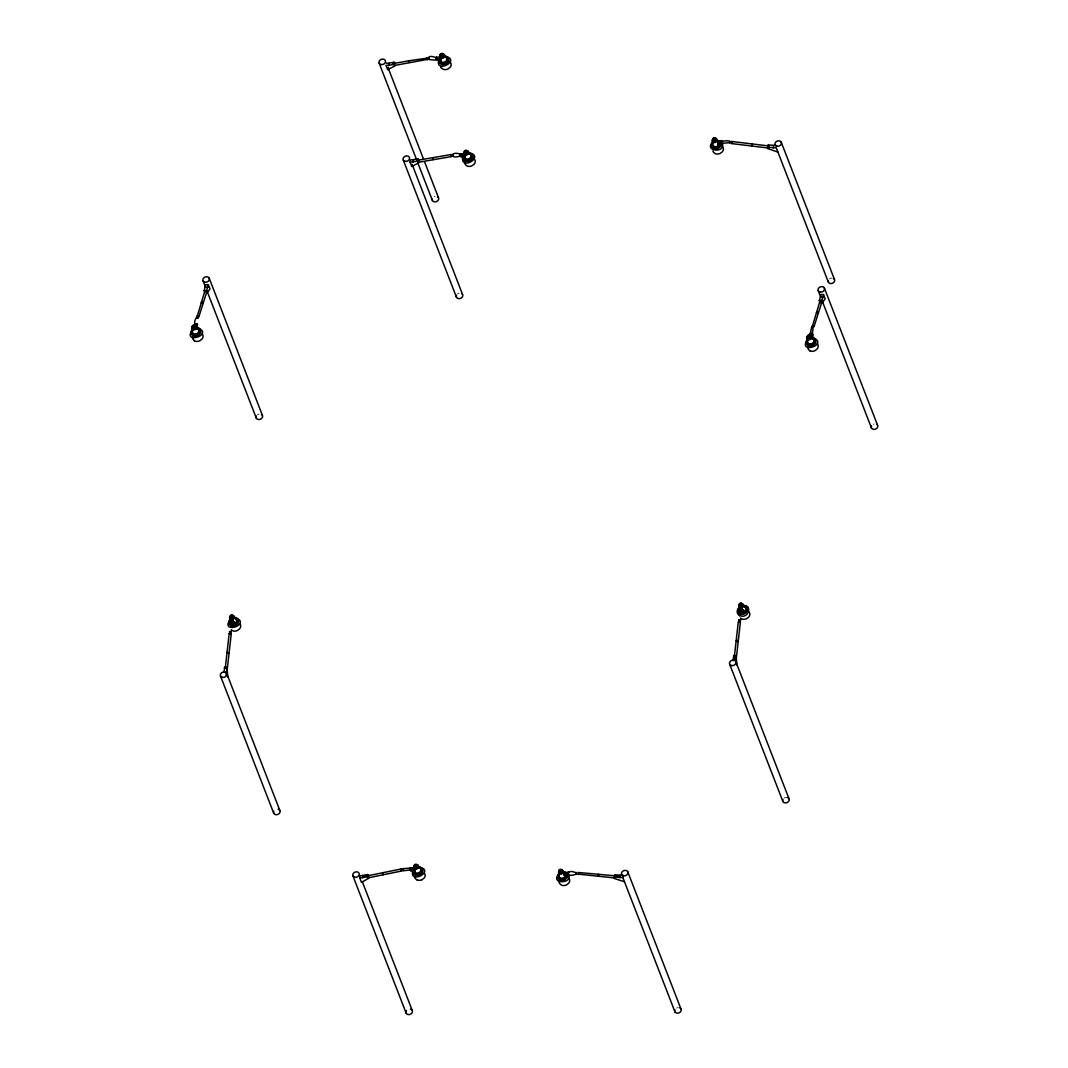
<?xml version="1.0" encoding="UTF-8"?>
<svg xmlns="http://www.w3.org/2000/svg" width="1068" height="1068" viewBox="0 0 1068 1068"><rect width="100%" height="100%" fill="white"/><g stroke="black" fill="none" stroke-linecap="round" stroke-linejoin="round"><path stroke-width="0.75" stroke-dasharray="5 3.75" d="M457.571 293.994A3.351 2.67 -21.2 0 1 459.133 293.259M784.072 798.156A3.351 2.67 -21.2 0 1 786.515 797.382M829.435 278.908A3.351 2.67 -21.2 0 1 831.852 278.067M676.605 1008.085A3.351 2.67 -21.2 0 1 678.273 1007.631M873.397 424.21A3.351 2.67 -21.2 0 1 874.225 423.943M257.468 414.771A3.351 2.67 -21.2 0 1 259.057 414.064M434.222 196.766A3.351 2.67 -21.2 0 1 435.05 196.472"/><path stroke-width="1.5" d="M227.738 677.165L227.043 667.393L224.534 667.353L224.026 672.426M736.88 665.364L736.186 655.592L733.676 655.565L733.169 660.638M403.063 869.793L402.85 870.754L410.699 869.993M440.497 59.661L440.697 61.023A3.297 2.617 -21.2 0 0 445.93 61.223A3.297 2.617 -21.2 0 0 444.902 56.978M464.567 156.462L464.78 157.81A3.297 2.617 -21.2 0 0 469.693 158.278A3.297 2.617 -21.2 0 0 469.706 154.019M441.084 60.355L439.762 56.177L441.298 54.281A2.523 2.002 -21.2 0 1 441.925 54.054M464.727 153.632C465.354 160.507 462.444 154.526 465.368 151.069A2.163 1.722 -21.2 0 1 467.597 151.002L468.278 151.696A2.416 1.922 -21.2 0 1 467.971 153.618L467.063 154.339A2.163 1.722 -21.2 0 1 464.9 154.379L464.22 153.685A2.416 1.922 -21.2 0 1 464.527 151.763L464.927 151.362M714.933 138.293A2.163 1.722 -21.2 0 1 715.974 138.533L716.655 139.227A2.416 1.922 -21.2 0 1 716.348 141.15L715.44 141.87A2.163 1.722 -21.2 0 1 713.277 141.91L712.596 141.216A2.416 1.922 -21.2 0 1 712.903 139.294L713.811 138.573L712.743 139.374A2.657 2.109 -21.2 0 0 712.409 141.537L713.184 142.311A2.523 2.002 -21.2 0 0 715.667 142.271L717.202 140.375L716.254 138.533M440.083 58.366L439.949 57.512M464.166 155.167L464.206 153.271M440.083 58.059L440.136 56.47M563.997 872.142L564.665 876.401L566.4 875.466M438.628 59.955L440.603 60.769L440.55 56.818M462.711 156.742L464.673 157.557L464.54 156.115L460.468 156.182L460.562 153.672L461.042 154.606M414.371 867.87L415.065 871.608L414.504 870.18L410.419 870.367L410.432 867.857L410.9 868.791L412.916 868.698M231.329 622.51L230.688 625.768L230.381 624.98C228.418 620.748 234.506 619.266 234.159 623.512M742.821 609.935L742.353 614.007L739.83 613.966L739.523 613.179C737.267 607.812 745.25 608.159 742.701 612.284M383.132 874.131L382.971 874.799L401.194 871.101L401.061 869.005L401.194 871.101M194.803 324.018L197.34 324.058L197.286 329.158M227.043 667.393L226.029 675.056M735.678 660.665L736.186 655.592M225.228 668.501L229.193 633.471L230.261 633.057L231.262 633.805L226.95 672.026M734.01 659.877L738.335 621.669L739.136 621.229L740.404 622.017L736.453 657.047M722.222 142.631C718.857 141.35 727.655 139.975 729.871 141.43M729.991 142.645L721.955 143.326M359.782 877.976L360.023 875.827L367.726 874.585L367.886 877.776L368.714 878.256L361.478 882.355L359.782 877.976L367.472 876.735L367.726 874.585M362.826 877.829L363.08 875.667M624.513 881.781L614.42 878.523L614.701 874.799L623.058 875.253L622.804 877.402L674.976 1011.903M614.46 876.948L619.76 877.549L620.001 875.4M388.205 69.447L388.552 67.284M393.985 62.211L393.638 64.36L394.88 65.896L387.684 69.727L385.975 65.348L389.019 65.295L389.366 63.145L393.985 62.211L395.213 63.746M410.059 162.136L410.392 159.986L418.055 158.998L418.122 162.189L418.95 162.683L411.754 166.515L410.059 162.136L417.721 161.148L418.055 158.998M413.089 162.082L413.436 159.933M440.443 59.915L436.625 59.982L436.398 56.951L436.398 59.394L440.457 59.327M777.918 152.137L767.865 148.599L768.239 144.888L776.556 145.595M767.865 148.599L768.212 146.45M767.905 147.037L773.179 147.798L773.526 145.648M578.242 874.145L614.06 877.869M196.645 327.529C197.527 318.331 198.007 329.999 195.978 327.022M207.045 291.671L204.535 291.644L204.135 290.603L205.817 284.622L208.327 284.662L210.022 289.041L207.139 292.712L206.645 290.629L208.327 284.662M233.598 621.536L233.211 625.795L233.678 621.736C235.534 626.048 226.83 625.674 231.062 621.509M740.284 609.908C735.959 613.993 745.063 614.14 742.741 609.735M739.83 613.966L740.471 610.722L740.164 612.258M809.517 336.206C808.289 333.39 812.294 332.095 812.815 334.711L812.454 339.037M809.597 336.407L810.051 334.097M811.827 337.395C812.708 328.21 813.175 339.878 811.146 336.901M820.478 297.091L820.985 294.501L823.495 294.528L825.19 298.906L822.307 302.591L819.797 302.564L819.303 300.468L820.478 297.091L822.987 297.118L823.495 294.528M195.097 324.125C193.068 322.055 197.5 314.379 198.167 318.224M460.829 155.594C450.095 160.681 449.695 150.107 460.802 154.313M810.238 333.843L811.653 327.275L813.189 327.168L812.321 334.177L810.292 333.71M427.387 59.394L394.479 65.468M409.258 62.491L408.924 60.796L427.347 58.099M414.104 867.336C414.197 870.914 413.022 866.655 414.664 865.467M559.979 870.126L558.978 870.954A2.657 2.109 -21.2 0 0 558.724 873.103L559.552 873.851A2.523 2.002 -21.2 0 0 562.035 873.731L563.49 871.808L562.462 870.006A2.523 2.002 -21.2 0 0 560.607 869.873A2.163 1.722 -21.2 0 1 562.182 870.006L562.903 870.674A2.416 1.922 -21.2 0 1 562.676 872.596L561.808 873.344A2.163 1.722 -21.2 0 1 559.632 873.45L558.911 872.783A2.416 1.922 -21.2 0 1 559.138 870.861L560.019 870.113A1.736 1.388 -21.2 0 0 559.432 872.396A1.736 1.388 -21.2 0 0 562.115 872.022A1.736 1.388 -21.2 0 0 561.394 869.953M565.493 875.306L564.905 876.695A3.297 2.617 -21.2 0 1 560.78 878.029A3.297 2.617 -21.2 0 1 559.298 874.906M440.19 57.432L439.762 56.177M563.851 873.304C564.531 870.727 564.571 876.708 563.343 872.369M204.922 290.776L197.113 316.715M198.114 317.022L198.635 316.128L196.886 316.101M231.262 633.805L229.193 633.471M820.104 300.642L812.294 326.581M813.282 326.901L813.803 325.994L812.054 325.967M740.404 622.017L739.603 622.444M467.263 151.442L467.17 151.776A1.549 1.228 -21.2 0 1 464.273 151.496L464.38 151.162A1.549 1.228 -21.2 0 1 467.263 151.442A1.736 1.388 -21.2 0 1 467.477 153.525A1.736 1.388 -21.2 0 1 464.967 153.792A1.736 1.388 -21.2 0 1 465.248 151.683M712.837 144.006A3.297 2.617 -21.2 0 0 714.772 146.596A3.297 2.617 -21.2 0 0 718.55 145.275L719.191 143.9M576.266 874.158C563.13 878.857 567.362 867.43 576.306 873.17M568.43 874.532C573.649 883.53 549.366 884.971 558.951 873.611M198.875 316.729L206.925 291.43M462.591 156.729C460.335 171.668 485.553 156.102 469.119 152.871M814.043 326.608L822.093 301.309M195.07 323.978L197.099 324.445M598.534 876.334L598.254 874.278L620.254 876.321M717.896 142.578C718.016 137.932 716.561 148.185 720.046 144.1M822.307 302.591L821.813 300.508L822.987 297.118M717.522 141.884L717.723 140.709M429.056 59.287C425.625 51.558 449.868 62.318 428.935 59.514M769.08 145.982L731.66 141.47L731.393 142.164L731.66 143.593L769.094 148.132M752.072 145.929L751.845 143.873L752.206 144.781M413.196 869.659C407.362 885.866 436.879 870.714 418.83 866.869M439.322 58.713C432.794 74.787 462.818 60.556 445.049 56.083M576.053 872.316L576.106 874.398M436.532 57.165L436.625 59.982M460.602 153.952L460.602 156.048M451.163 154.526L451.297 156.622L451.23 154.513L416.774 160.414M614.661 876.374L614.701 874.799M414.798 865.387L414.411 865.814A2.416 1.922 -21.2 0 0 414.184 867.737L414.905 868.391A2.163 1.722 -21.2 0 0 417.081 868.297L417.948 867.55A2.416 1.922 -21.2 0 0 418.175 865.627L417.454 864.96A2.163 1.722 -21.2 0 0 415.826 864.853A1.736 1.388 -21.2 0 1 417.695 866.375A1.736 1.388 -21.2 0 1 415.132 867.616A1.736 1.388 -21.2 0 1 414.985 865.32M559.512 873.531L558.631 874.412A4.899 3.898 -21.2 0 0 558.15 878.537L559.792 879.952A5.207 4.138 -21.2 0 0 564.758 879.712L566.748 878.11A4.899 3.898 -21.2 0 0 567.602 874.972M712.85 141.951C703.144 151.175 726.026 153.966 722.355 142.845M192.734 329.077L192.04 328.397A2.163 1.722 -21.2 0 1 192.414 326.541L194.656 325.58L196.632 326.661A2.523 2.002 -21.2 0 1 196.205 328.77L195.137 329.545A2.657 2.109 -21.2 0 1 192.627 329.505L191.853 328.73A2.523 2.002 -21.2 0 1 192.267 326.608L193.348 325.847A2.416 1.922 -21.2 0 1 195.618 325.914L196.298 326.594A2.163 1.722 -21.2 0 1 195.938 328.437L194.977 329.104A2.416 1.922 -21.2 0 1 192.734 329.077C181.053 345.538 215.309 334.524 197.233 327.529M230.514 618.839C218.753 635.353 253.076 624.393 235 617.344M807.929 338.89C796.167 355.404 830.49 344.443 812.414 337.395M738.776 606.824L740.738 607.906L743.128 606.878A2.523 2.002 -21.2 0 0 743.542 604.768L742.781 603.981A2.657 2.109 -21.2 0 0 740.257 603.954A2.416 1.922 -21.2 0 1 742.5 603.994L743.195 604.675A2.163 1.722 -21.2 0 1 742.821 606.517L741.873 607.185A2.416 1.922 -21.2 0 1 739.617 607.158C736.773 608.84 736.092 613.566 739.243 615.301M193.094 329.037L192.16 329.905A5.207 4.138 -21.2 0 0 191.332 334.11L192.787 335.686A4.899 3.898 -21.2 0 0 197.593 335.739L199.649 334.217A5.207 4.138 -21.2 0 0 200.49 329.999L199.035 328.437A4.899 3.898 -21.2 0 0 196.739 327.849M808.276 338.916L807.341 339.771A5.207 4.138 -21.2 0 0 806.5 343.989L807.955 345.551A4.899 3.898 -21.2 0 0 812.761 345.605L814.831 344.083A5.207 4.138 -21.2 0 0 815.658 339.878L814.203 338.316A4.899 3.898 -21.2 0 0 811.92 337.715M233.558 624.086L233.865 622.551M807.929 336.046L807.448 336.487A2.523 2.002 -21.2 0 0 807.021 338.596L807.795 339.384A2.657 2.109 -21.2 0 0 810.305 339.41L811.386 338.649A2.523 2.002 -21.2 0 0 811.8 336.54L809.838 335.459L807.582 336.42A2.163 1.722 -21.2 0 0 807.221 338.262L807.902 338.957A2.416 1.922 -21.2 0 0 810.158 338.983L811.106 338.316A2.163 1.722 -21.2 0 0 811.48 336.46L810.786 335.779A2.416 1.922 -21.2 0 0 808.543 335.752M739.19 604.715L739.296 604.621A2.163 1.722 -21.2 0 0 738.936 606.477L739.617 607.158M422.1 879.685L424.196 877.989A5.247 4.179 -21.2 0 0 424.704 873.611M232.383 625.621L231.449 624.5L231.129 625.501M231.142 632.336C232.517 630.814 227.684 631.148 230.127 632.323M229.633 618.626L231.596 619.707L233.985 618.679A2.523 2.002 -21.2 0 0 234.399 616.57L233.638 615.782A2.657 2.109 -21.2 0 0 231.129 615.755A2.416 1.922 -21.2 0 1 233.358 615.782L234.052 616.476A2.163 1.722 -21.2 0 1 233.678 618.319L232.731 618.986A2.416 1.922 -21.2 0 1 230.474 618.959L229.794 618.279A2.163 1.722 -21.2 0 1 230.154 616.423M413.316 867.87L402.729 868.671L402.916 870.74M452.939 156.328L452.952 154.233M729.738 141.256L729.791 143.326M436.518 59.261L440.376 59.127M364.829 876.387L400.994 869.018M368.3 877.843L382.971 874.799L383.025 873.063M389.019 65.295L393.638 64.36M392.704 63.626L408.924 60.796L409.244 61.423M418.563 162.256L451.297 156.622M598.614 875.186L598.32 874.278L577.975 872.476L578.108 874.585M427.16 57.725L427.227 59.835M731.66 143.593L731.66 141.47M232.891 621.456L231.436 621.429L230.955 619.627M740.097 607.826C739.497 610.375 743.555 610.335 741.406 607.852M232.637 620.708L231.235 620.668M741.779 608.907L740.378 608.867M734.384 656.566L733.676 655.565M742.58 605.703C752.673 603.66 748.988 618.839 740.578 615.836M741.966 611.964L743.622 611.617A3.297 2.617 -21.2 0 0 745.718 608.934A3.297 2.617 -21.2 0 0 743.849 606.637M202.439 303.405C204.802 303.058 200.797 301.016 201.278 302.925M817.607 313.271C819.97 312.937 815.965 310.881 816.446 312.791M737.441 641.614C739.99 641.08 735.211 639.318 736.439 641.281M413.396 868.07L410.419 868.15L410.539 870.233M414.424 869.979L410.339 870.166L410.646 870.967L414.477 870.78M564.278 872.596L568.363 872.396L568.483 873.13M563.477 871.248L564.371 872.77L568.243 872.543M564.024 874.772L568.109 874.572L568.416 875.36L564.585 875.546L565.079 876.387M564.104 874.972L568.189 874.772L568.203 872.262L568.67 873.197M619.76 877.549L622.804 877.402M440.724 56.951L436.745 57.231M386.322 63.186L389.366 63.145M718.03 141.163L722.168 141.296L718.11 141.363L717.202 139.815M717.683 143.339L721.754 143.272L722.061 144.06L718.243 144.127L718.737 144.968M717.763 143.539L721.835 143.472L722.168 141.296M773.179 147.798L776.222 147.744L828.394 282.259M463.445 153.765L460.735 153.819L463.525 153.966M464.46 155.915L460.388 155.981L460.695 156.769L464.513 156.716M205.296 287.225L207.806 287.252M204.135 290.603L206.645 290.629M819.303 300.468L821.813 300.508M819.703 301.51L822.226 301.536M742.834 611.724L743.008 610.749M563.49 871.915L567.682 873.183M740.858 612.725C737.494 613.459 744.076 614.434 740.858 612.725A3.992 3.177 -21.2 0 1 739.63 607.866M717.429 140.389L721.541 141.804M741.539 603.967L741.165 603.914A1.549 1.228 -21.2 0 0 740.765 603.954M412.675 870.861L414.758 871.889A3.297 2.617 -21.2 0 0 419.724 872.196A3.297 2.617 -21.2 0 0 419.537 867.95M812.334 328.09L811.6 327.409M812.134 338.516L812.855 338.796A3.297 2.617 -21.2 0 1 813.442 342.307A3.297 2.617 -21.2 0 1 809.21 343.669A3.297 2.617 -21.2 0 1 807.862 340.398M197.153 318.211L196.432 317.543M196.966 328.65L197.673 328.931A3.297 2.617 -21.2 0 1 198.261 332.442A3.297 2.617 -21.2 0 1 194.029 333.803A3.297 2.617 -21.2 0 1 192.694 330.519M740.765 611.71L740.444 611.577A3.297 2.617 -21.2 0 1 739.577 608.506M368.126 875.626L368.967 876.107M418.469 160.04L419.297 160.534M566.521 873.183L565.573 872.583A5.207 4.138 -21.2 0 0 563.156 872.155M416.867 879.939L415.145 878.43A5.247 4.179 -21.2 0 1 414.691 876.267M417.708 864.987L418.522 865.721A2.657 2.109 -21.2 0 1 418.282 867.884L417.281 868.711A2.523 2.002 -21.2 0 1 414.784 868.831L413.783 867.576M720.353 141.777L719.431 141.15A5.207 4.138 -21.2 0 0 717.055 140.642M473.191 158.197L474.165 158.878M809.731 350.664L808.182 349.009A5.447 4.325 -21.2 0 1 807.929 346.78M740.418 617.998L741.339 618.706M194.55 340.785L193.001 339.143A5.447 4.325 -21.2 0 1 192.761 336.914M231.289 629.786L232.197 630.507A5.247 4.179 -21.2 0 0 237.31 630.574L239.499 628.972A5.447 4.325 -21.2 0 0 240.38 624.526L239.753 623.592M428.882 57.445L429.136 58.286M568.51 877.923L569.231 878.777A5.247 4.179 -21.2 0 1 568.737 883.156L566.641 884.851A5.447 4.325 -21.2 0 1 561.408 885.105L559.672 883.596A5.447 4.325 -21.2 0 1 559.178 881.34M722.342 146.516L723.023 147.411A5.247 4.179 -21.2 0 1 722.328 151.79L720.166 153.432A5.447 4.325 -21.2 0 1 714.973 153.512L713.317 151.95A5.247 4.179 -21.2 0 1 712.957 150.895M450.082 62.091L450.776 62.985A5.247 4.179 -21.2 0 1 450.082 67.364L447.919 68.993A5.447 4.325 -21.2 0 1 442.713 69.086L441.057 67.511M817.274 343.749L817.901 344.67A5.447 4.325 -21.2 0 1 817.02 349.116L814.831 350.718A5.447 4.325 -21.2 0 1 809.491 350.691M748.895 611.804L749.522 612.725A5.447 4.325 -21.2 0 1 748.641 617.17L746.452 618.773A5.247 4.179 -21.2 0 1 741.339 618.706M202.106 333.87L202.733 334.805A5.447 4.325 -21.2 0 1 201.852 339.25L199.663 340.852A5.447 4.325 -21.2 0 1 194.323 340.812M563.49 871.808L564.398 873.397M717.202 140.375L718.096 141.977M195.297 325.66L195.724 326.434M717.029 140.936L718.964 144.607M809.838 335.459L810.225 336.246M194.656 325.58L195.057 326.367M193.989 325.647L194.336 326.434M781.202 142.137L834.442 279.389M824.349 288.013L877.589 425.278M768.239 144.888L768.64 145.929M818.221 290.71L820.611 296.877M822.413 301.51L871.461 427.974M742.046 613.206L742.353 614.007M740.204 609.708L740.845 611.35M789.025 798.797L735.919 661.813M729.658 664.229L782.897 801.494M388.018 67.578L423.475 158.972M424.677 162.069L438.494 197.7M417.721 161.148L418.122 162.189M379.207 63.292L416.293 158.918M418.082 163.537L432.447 200.557M412.101 164.365L462.564 294.488M403.277 160.08L456.517 297.345M627.69 871.608L680.93 1008.873M209.181 278.134L262.421 415.399M203.053 280.831L205.443 286.998M207.245 291.631L256.293 418.095M367.472 876.735L367.886 877.776M362.332 881.754L412.195 1010.328M353.001 876.094L406.24 1013.358M224.534 667.353L224.947 668.394M279.883 810.585L226.776 673.614M220.515 676.031L273.755 813.295M410.593 868.004L410.713 868.738M232.263 619.64L233.665 623.672L234.493 623.418A3.297 2.617 -21.2 0 0 236.575 620.735A3.297 2.617 -21.2 0 0 234.706 618.439M439.762 56.724L440.71 58.019A2.523 2.002 -21.2 0 0 443.18 57.979L444.208 57.178A2.657 2.109 -21.2 0 0 444.555 55.015L443.767 54.241A2.523 2.002 -21.2 0 0 442.579 53.974A2.163 1.722 -21.2 0 1 443.514 54.214L444.195 54.909A2.416 1.922 -21.2 0 1 443.901 56.831L442.993 57.552A2.163 1.722 -21.2 0 1 440.83 57.592L440.149 56.898A2.416 1.922 -21.2 0 1 440.457 54.975L441.351 54.254A1.736 1.388 -21.2 0 0 440.657 56.537A1.736 1.388 -21.2 0 0 443.34 56.244A1.736 1.388 -21.2 0 0 442.713 54.134M463.832 153.525L464.78 154.807A2.523 2.002 -21.2 0 0 467.263 154.767L468.291 153.966A2.657 2.109 -21.2 0 0 468.625 151.803L467.851 151.029A2.523 2.002 -21.2 0 0 465.368 151.069A1.736 1.388 -21.2 0 1 467.797 152.19A1.736 1.388 -21.2 0 1 465.274 153.658A1.736 1.388 -21.2 0 1 465.101 151.296M740.738 607.906L741.299 609.748M231.596 619.707L232.156 621.549M464.006 152.404L464.166 154.553L463.832 152.964M439.936 55.616L440.283 57.111M413.903 866.468L414.25 867.964M413.757 867.029L414.09 868.618M812.468 336.433L812.521 338.676M197.3 326.554L197.353 328.797M462.15 293.927A3.351 2.67 -21.2 0 1 459.961 298.573A3.351 2.67 -21.2 0 1 456.53 295.249M469.413 153.525A3.992 3.177 -21.2 0 1 471.602 157.236A3.992 3.177 -21.2 0 1 467.05 160.013A3.992 3.177 -21.2 0 1 464.046 156.796M467.303 151.389A1.549 1.228 -21.2 0 1 467.597 152.283L467.49 152.617A1.549 1.228 -21.2 0 1 464.607 152.337L464.714 152.003A1.549 1.228 -21.2 0 1 465.181 151.429M465.915 151.082A1.549 1.228 -21.2 0 1 466.689 151.069M474.846 159.773A5.247 4.179 -21.2 0 1 474.152 164.152L471.989 165.78A5.447 4.325 -21.2 0 1 466.796 165.874L465.141 164.312A5.247 4.179 -21.2 0 1 464.794 162.122M463.419 156.302A4.899 3.898 -21.2 0 0 463.405 159.426L464.981 160.908A5.207 4.138 -21.2 0 0 469.92 160.814L471.963 159.279A4.899 3.898 -21.2 0 0 472.617 155.154L471.055 153.685A5.207 4.138 -21.2 0 0 468.665 153.178M738.963 606.824A2.523 2.002 -21.2 0 1 739.376 604.715M740.351 603.927A1.736 1.388 -21.2 0 1 742.607 604.995A1.736 1.388 -21.2 0 1 740.311 606.597A1.736 1.388 -21.2 0 1 739.63 604.435M787.33 797.476A3.351 2.67 -21.2 0 1 788.932 800.893A3.351 2.67 -21.2 0 1 784.606 802.802A3.351 2.67 -21.2 0 1 782.991 799.385M744.236 606.384A3.992 3.177 -21.2 0 1 746.345 610.028A3.992 3.177 -21.2 0 1 741.966 612.845M739.537 616.049A5.247 4.179 -21.2 0 1 739.59 614.941M741.873 604.101A1.549 1.228 -21.2 0 1 740.658 606.464L740.284 606.424A1.549 1.228 -21.2 0 1 739.537 604.848M741.806 604.208A1.736 1.388 -21.2 0 1 742.58 605.997A1.736 1.388 -21.2 0 1 740.324 606.944A1.736 1.388 -21.2 0 1 739.537 605.155M739.123 607.986A5.207 4.138 -21.2 0 0 738.295 612.204L739.737 613.766A4.899 3.898 -21.2 0 0 744.543 613.82L746.612 612.298A5.207 4.138 -21.2 0 0 747.44 608.079L745.998 606.517A4.899 3.898 -21.2 0 0 742.434 606.05M717.242 141.31A3.297 2.617 -21.2 0 1 717.976 141.563M714.385 138.506A2.523 2.002 -21.2 0 1 716.227 138.693M714.892 138.787A1.736 1.388 -21.2 0 1 716.321 140.095A1.736 1.388 -21.2 0 1 714.652 141.63A1.736 1.388 -21.2 0 1 712.93 140.589M713.304 139.507A1.736 1.388 -21.2 0 1 714.011 138.974M715.16 138.453A1.736 1.388 -21.2 0 1 715.8 140.562A1.736 1.388 -21.2 0 1 713.104 140.856A1.736 1.388 -21.2 0 1 713.865 138.6A1.549 1.228 -21.2 0 0 713.077 139.534L712.983 139.868A1.549 1.228 -21.2 0 0 715.867 140.148L715.974 139.815A1.549 1.228 -21.2 0 0 715.053 138.6M833.414 278.401A3.351 2.67 -21.2 0 1 832.653 283.194A3.351 2.67 -21.2 0 1 828.181 280.884M721.341 143.606A4.899 3.898 -21.2 0 1 720.353 146.743L718.31 148.278A5.207 4.138 -21.2 0 1 713.371 148.372L711.795 146.89A4.899 3.898 -21.2 0 1 712.449 142.765M719.979 143.379A3.992 3.177 -21.2 0 1 715.093 147.558A3.992 3.177 -21.2 0 1 713.024 142.712M717.616 141.096A3.992 3.177 -21.2 0 1 718.497 141.417M563.423 872.796A3.297 2.617 -21.2 0 1 564.158 873.023M561.114 870.3A1.736 1.388 -21.2 0 1 562.422 872.169A1.736 1.388 -21.2 0 1 559.672 872.863A1.736 1.388 -21.2 0 1 560.246 870.513M679.862 1007.925A3.351 2.67 -21.2 0 1 680.77 1011.409A3.351 2.67 -21.2 0 1 676.538 1013.038A3.351 2.67 -21.2 0 1 674.896 1009.834M561.287 870.1A1.549 1.228 -21.2 0 1 562.262 871.274L562.168 871.608A1.549 1.228 -21.2 0 1 559.258 871.421L559.352 871.087A1.549 1.228 -21.2 0 1 560.139 870.286M566.267 875.613A3.992 3.177 -21.2 0 1 561.034 879.017A3.992 3.177 -21.2 0 1 559.231 874.332M563.77 872.583A3.992 3.177 -21.2 0 1 564.665 872.863M810.091 335.993A1.736 1.388 -21.2 0 1 810.879 337.782A1.736 1.388 -21.2 0 1 808.61 338.743A1.736 1.388 -21.2 0 1 807.822 336.941M808.249 335.939A1.736 1.388 -21.2 0 1 810.879 336.54A1.736 1.388 -21.2 0 1 808.73 338.409A1.736 1.388 -21.2 0 1 807.915 336.22M876.614 424.25A3.351 2.67 -21.2 0 1 877.215 427.827A3.351 2.67 -21.2 0 1 872.916 429.202A3.351 2.67 -21.2 0 1 871.555 425.865M808.035 336.327A1.549 1.228 -21.2 0 0 808.569 338.209L808.943 338.262A1.549 1.228 -21.2 0 0 809.824 335.752L809.451 335.712A1.549 1.228 -21.2 0 0 808.676 335.873M812.548 338.316A3.992 3.177 -21.2 0 1 814.31 342.654A3.992 3.177 -21.2 0 1 808.703 344.443A3.992 3.177 -21.2 0 1 807.929 339.784M193.615 326.221A1.736 1.388 -21.2 0 1 195.871 327.302A1.736 1.388 -21.2 0 1 193.562 328.904A1.736 1.388 -21.2 0 1 192.894 326.728M261.446 414.371A3.351 2.67 -21.2 0 1 262.047 417.948A3.351 2.67 -21.2 0 1 257.735 419.337A3.351 2.67 -21.2 0 1 256.387 415.999M192.867 326.461A1.549 1.228 -21.2 0 0 193.401 328.343L193.775 328.383A1.549 1.228 -21.2 0 0 194.656 325.887L194.283 325.833A1.549 1.228 -21.2 0 0 193.148 326.194M197.366 328.437A3.992 3.177 -21.2 0 1 199.129 332.775A3.992 3.177 -21.2 0 1 193.535 334.578A3.992 3.177 -21.2 0 1 192.761 329.919M417.989 867.67A3.297 2.617 -21.2 0 1 418.803 867.723M415.826 865.013A2.523 2.002 -21.2 0 1 417.681 865.133M415.946 865.307A1.736 1.388 -21.2 0 1 417.868 866.629A1.736 1.388 -21.2 0 1 415.545 868.07A1.736 1.388 -21.2 0 1 414.825 866.001M410.366 1009.14A3.351 2.67 -21.2 0 1 412.168 1012.638A3.351 2.67 -21.2 0 1 407.562 1014.413A3.351 2.67 -21.2 0 1 406.561 1010.595M418.215 867.416A3.992 3.177 -21.2 0 1 421.713 870.513A3.992 3.177 -21.2 0 1 417.454 873.998A3.992 3.177 -21.2 0 1 413.957 870.887M416.173 865.027A1.549 1.228 -21.2 0 1 417.535 866.228L417.441 866.562A1.549 1.228 -21.2 0 1 414.531 866.375L414.624 866.041A1.549 1.228 -21.2 0 1 414.811 865.721M422.14 879.645A5.247 4.179 -21.2 0 1 417.094 879.899M413.89 869.432A4.899 3.898 -21.2 0 0 413.409 873.544L415.051 874.959A5.207 4.138 -21.2 0 0 420.018 874.719L422.007 873.13A4.899 3.898 -21.2 0 0 422.474 869.005L420.832 867.59A5.207 4.138 -21.2 0 0 418.416 867.163M231.302 623.378A3.297 2.617 -21.2 0 1 230.194 621.002M229.82 618.626A2.523 2.002 -21.2 0 1 230.234 616.516M231.222 615.729A1.736 1.388 -21.2 0 1 233.451 616.543A1.736 1.388 -21.2 0 1 231.743 618.412A1.736 1.388 -21.2 0 1 230.101 616.944M278.187 809.277A3.351 2.67 -21.2 0 1 279.789 812.695A3.351 2.67 -21.2 0 1 275.464 814.604A3.351 2.67 -21.2 0 1 273.849 811.186M234.132 618.065A3.992 3.177 -21.2 0 1 237.203 621.83A3.992 3.177 -21.2 0 1 231.863 624.526M231.008 624.179A3.992 3.177 -21.2 0 1 229.954 620.455M232.397 615.769A1.549 1.228 -21.2 0 1 231.516 618.265L231.142 618.225A1.549 1.228 -21.2 0 1 230.394 616.65M232.237 615.942A1.736 1.388 -21.2 0 1 233.505 617.678A1.736 1.388 -21.2 0 1 231.048 618.706A1.736 1.388 -21.2 0 1 230.635 616.61M232.891 626.155A4.899 3.898 -21.2 0 0 235.401 625.621L237.47 624.099A5.207 4.138 -21.2 0 0 238.311 619.881L236.856 618.319A4.899 3.898 -21.2 0 0 234.559 617.731M231.676 625.995A4.899 3.898 -21.2 0 1 230.608 625.554L229.153 623.992A5.207 4.138 -21.2 0 1 229.98 619.787M442.86 54.521A1.736 1.388 -21.2 0 1 443.781 56.15A1.736 1.388 -21.2 0 1 441.765 57.338A1.736 1.388 -21.2 0 1 440.497 55.896M441.177 54.882A1.736 1.388 -21.2 0 1 441.565 54.655M437.466 196.699A3.351 2.67 -21.2 0 1 436.705 201.492A3.351 2.67 -21.2 0 1 432.233 199.182M444.341 56.644A3.992 3.177 -21.2 0 1 447.625 60.155A3.992 3.177 -21.2 0 1 442.646 63.186A3.992 3.177 -21.2 0 1 440.23 59.154M442.606 54.281A1.549 1.228 -21.2 0 1 443.514 55.496L443.42 55.83A1.549 1.228 -21.2 0 1 440.523 55.549L440.63 55.216A1.549 1.228 -21.2 0 1 441.458 54.428M441.031 67.484A5.447 4.325 -21.2 0 1 440.67 66.403M439.335 59.514A4.899 3.898 -21.2 0 0 439.335 62.638L440.91 64.107A5.207 4.138 -21.2 0 0 445.837 64.027L447.892 62.491A4.899 3.898 -21.2 0 0 448.547 58.366L446.971 56.898A5.207 4.138 -21.2 0 0 444.595 56.377M432.807 158.251C432.994 162.042 433.808 156.355 432.807 158.251M414.291 865.187L414.197 865.521A1.549 1.228 -21.2 0 0 417.121 865.707L417.201 865.374A1.549 1.228 -21.2 0 0 414.291 865.187M559.018 870.246L558.924 870.58A1.549 1.228 -21.2 0 0 561.848 870.767L561.928 870.433A1.549 1.228 -21.2 0 0 559.018 870.246M227.043 652.441L229.046 653.095L227.043 652.441M440.31 54.375L440.203 54.695A1.549 1.228 -21.2 0 0 443.086 54.975L443.193 54.655A1.549 1.228 -21.2 0 0 440.31 54.375M712.756 138.693L712.65 139.014A1.549 1.228 -21.2 0 0 715.533 139.294L715.64 138.974A1.549 1.228 -21.2 0 0 712.756 138.693M738.589 619.707L740.618 620.188L738.589 619.707M809.504 334.911L809.13 334.858A1.549 1.228 -21.2 0 0 808.236 337.368L808.623 337.408A1.549 1.228 -21.2 0 0 809.504 334.911M194.323 325.032L193.949 324.992A1.549 1.228 -21.2 0 0 193.068 327.489L193.441 327.542A1.549 1.228 -21.2 0 0 194.323 325.032M741.219 603.113L740.832 603.073A1.549 1.228 -21.2 0 0 739.95 605.569L740.338 605.623A1.549 1.228 -21.2 0 0 741.219 603.113M232.076 614.914L231.689 614.874A1.549 1.228 -21.2 0 0 230.808 617.371L231.195 617.424A1.549 1.228 -21.2 0 0 232.076 614.914M405.039 161.335A3.351 2.67 -21.2 0 0 409.551 157.877A3.351 2.67 -21.2 0 0 404.318 156.742A3.351 2.67 -21.2 0 0 405.039 161.335M731.366 665.538A3.351 2.67 -21.2 0 0 735.985 662.2A3.351 2.67 -21.2 0 0 730.832 660.892A3.351 2.67 -21.2 0 0 731.366 665.538M776.917 146.249A3.351 2.67 -21.2 0 0 781.416 142.792A3.351 2.67 -21.2 0 0 776.196 141.643A3.351 2.67 -21.2 0 0 776.917 146.249M623.565 875.84A3.351 2.67 -21.2 0 0 627.944 872.262A3.351 2.67 -21.2 0 0 622.644 871.288A3.351 2.67 -21.2 0 0 623.565 875.84M819.93 292.018A3.351 2.67 -21.2 0 0 824.549 288.68A3.351 2.67 -21.2 0 0 819.396 287.372A3.351 2.67 -21.2 0 0 819.93 292.018M193.281 328.49A1.736 1.388 -21.2 0 0 195.724 326.795A1.736 1.388 -21.2 0 0 193.068 326.06A1.736 1.388 -21.2 0 0 193.281 328.49M204.749 282.152A3.351 2.67 -21.2 0 0 209.368 278.815A3.351 2.67 -21.2 0 0 204.228 277.506A3.351 2.67 -21.2 0 0 204.749 282.152M354.83 877.282A3.351 2.67 -21.2 0 0 359.208 873.717A3.351 2.67 -21.2 0 0 353.909 872.743A3.351 2.67 -21.2 0 0 354.83 877.282M222.224 677.339A3.351 2.67 -21.2 0 0 226.843 674.001A3.351 2.67 -21.2 0 0 221.69 672.693A3.351 2.67 -21.2 0 0 222.224 677.339M380.969 64.547A3.351 2.67 -21.2 0 0 385.468 61.09A3.351 2.67 -21.2 0 0 380.248 59.941A3.351 2.67 -21.2 0 0 380.969 64.547"/></g></svg>
